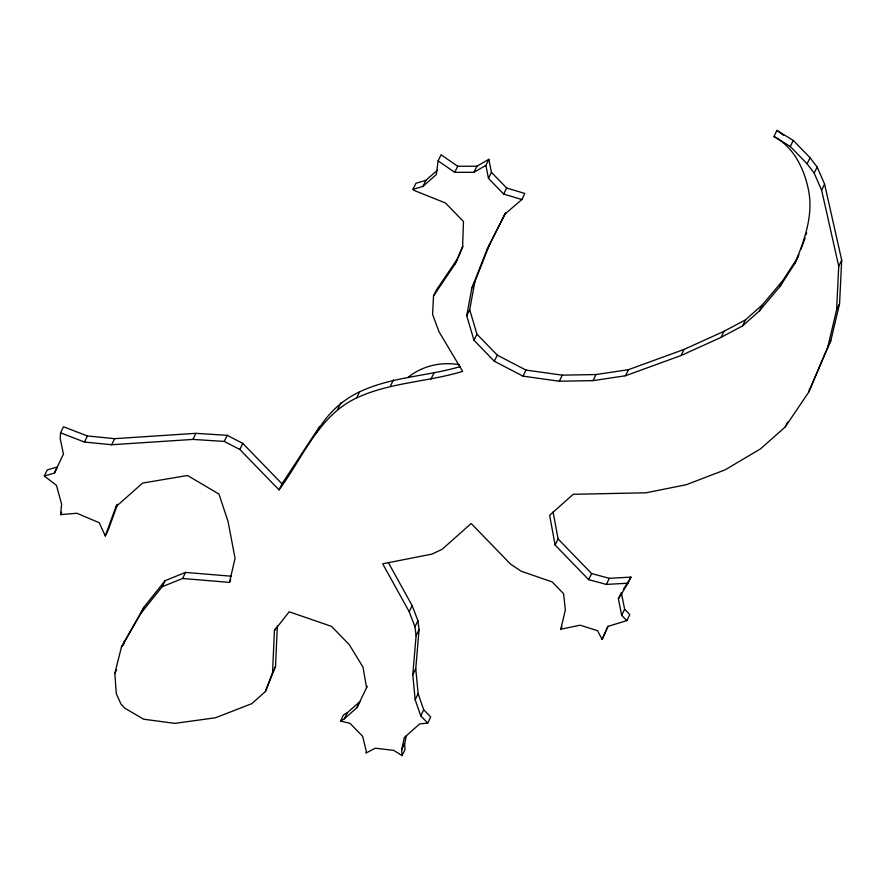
<?xml version="1.0" encoding="UTF-8"?>
<svg xmlns="http://www.w3.org/2000/svg" width="886" height="886" viewBox="0 0 886 886"><rect width="100%" height="100%" fill="white"/><g stroke="black" fill="none" stroke-linecap="round" stroke-linejoin="round"><path stroke-width="1.33" d="M231.069 576.199L185.562 572.411L165.106 580.651L143.953 607.143L121.426 647.079L114.837 673.404L116.299 693.749L120.928 703.949L124.871 708.224L143.643 719.21L174.863 723.364L215.464 717.782L251.779 703.672L265.423 691.534L272.556 672.563L274.427 630.622L275.624 628.185M265.423 691.534L275.524 666.482L277.34 625.893M808.586 392.354L827.878 346.714L836.605 309.856L838.732 266.232L821.632 190.202L814.179 173.135L807.102 163.821L790.312 146.5L773.965 136.488L776.922 130.408L793.269 140.42L810.07 157.741L817.147 167.044L824.589 184.111L841.7 260.152L839.563 303.776L830.835 340.634L808.586 392.354L785.206 426.952L760.609 448.803L725.235 469.779L686.329 484.708L646.082 492.793L573.253 494.288L549.63 515.287L555.123 545.056L588.647 579.643L606.356 584.417L628.03 583.187L630.998 577.107L609.324 578.337L591.615 573.552L558.091 538.976L553.097 511.909M457.342 259L436.488 289.888L433.52 295.968L432.578 314.386L438.958 331.663L462.658 371.378C427.606 382.043 390.161 382.254 356.604 397.947C318.561 415.623 302.68 458.106 279.024 489.903L239.818 449.468L224.247 441.416L192.926 439.412L111.702 444.739L84.469 442.036L60.569 432.844L63.526 426.764L87.426 435.956L114.671 438.659L195.895 433.332L227.215 435.336L242.786 443.388L281.992 483.822L279.024 489.903M60.569 432.844L60.193 438.614L63.415 453.92M388.301 562.488L412.156 605.625L417.937 620.721L419.067 629.636L415.755 668.72L418.137 693.638L423.718 709.775L430.707 716.984L427.739 723.076L420.75 715.855L415.169 699.73L412.787 674.8L416.099 635.716L414.969 626.801L409.188 611.705L382.686 563.784L431.958 554.115L442.125 549.309L471.175 523.493L510.546 564.105L521.234 571.237L552.166 581.914L563.585 593.686L565.357 609.956L560.783 629.226L580.075 625.206L597.485 630.655L602.092 639.371L608.15 626.247M117.539 504.466L108.247 529.894L105.279 535.975L99.243 522.74L76.838 513.249L60.569 514.644L61.621 504.189L56.46 485.351L44.3 476.003L47.268 469.923L57.38 467.011L54.411 473.091L44.3 476.003M798.939 254.548L795.019 263.164L780.023 286.433L759.501 310.842L742.512 325.937L721.027 337.389L681.057 355.519L625.461 375.764L593.022 380.626L559.287 381.235L523.028 376.151L494.322 361.233L473.966 340.246L466.734 315.793L471.828 288.083L486.857 249.963L505.075 213.958L521.865 199.549L524.833 193.469L506.626 187.987L491.442 172.327L488.839 159.325L476.889 166.214L457.708 166.269L441.073 154.762L438.105 160.842L436.355 174.498L422.943 186.414L412.976 189.338L413.972 190.368L445.503 203.005L463.467 221.522L462.636 246.363L455.149 263.939L433.52 295.968M466.734 315.793L469.702 309.712L474.796 282.003L489.825 243.871L505.618 212.684M795.019 263.164C804.455 240.184 813.514 215.409 808.553 190.235C804.167 168.816 793.956 147.242 773.965 136.488M340.545 720.994L344.322 718.845L356.914 707.659L359.882 701.579L347.29 712.765L343.513 714.902L340.545 720.994L350.103 723.397L362.651 736.344L366.261 751.25L365.874 753.122L375.221 748.194L393.716 750.376L402.056 755.592L401.679 749.667L404.315 737.551L419.643 723.928L427.739 723.076M401.679 749.667L404.647 743.587L406.397 735.513M121.426 647.079L140.985 613.223L162.138 586.742L182.594 578.492L229.474 582.39L235.056 558.291L228.056 521.522L218.964 494.067L187.511 475.483L142.58 483.08L115.966 506.726L105.279 535.975M123.398 644.953L124.394 640.999M800.844 249.475L805.141 238.068M458.117 257.859L462.924 246.552M602.092 639.371L607.774 626.457L626.823 620.621L629.791 614.541L624.63 609.225L621.352 592.712L618.384 598.792L621.662 615.305L626.823 620.621M54.411 473.091L63.57 453.831M356.914 707.659L367.258 686.296M84.469 442.036L87.426 435.956M60.569 514.644L61.765 512.208M111.702 444.739L114.671 438.659M115.966 506.726L117.151 504.3M192.926 439.412L195.895 433.332M224.247 441.416L227.215 435.336M140.985 613.223L143.953 607.143M114.837 673.404L116.62 669.761M162.138 586.742L165.106 580.651M239.818 449.468L242.786 443.388M182.594 578.492L185.562 572.411M412.976 189.338L415.944 183.258L425.911 180.334L437.252 170.245M229.474 582.39L230.67 579.965M422.943 186.414L425.911 180.334M316.712 432.446C326.236 415.002 341.464 400.328 359.572 391.867C391.424 376.76 426.952 376.384 460.332 366.594M337.887 408.867L340.855 402.787M438.105 160.842L454.74 172.36L457.708 166.269M356.604 397.947L359.572 391.867M454.74 172.36L473.921 172.294L476.889 166.214M473.921 172.294L485.871 165.405L488.839 159.325M521.865 199.549L503.658 194.067L488.485 178.407L491.442 172.327M390.471 385.964L393.439 379.884M455.149 263.939L457.519 259.066M503.658 194.067L506.626 187.987M272.556 672.563L275.524 666.482M486.857 249.963L489.825 243.871M471.828 288.083L474.796 282.003M430.939 379.164L433.896 373.072M473.966 340.246L476.934 334.166L469.702 309.712M494.322 361.233L497.29 355.153L476.934 334.166M344.322 718.845L347.29 712.765M523.028 376.151L525.985 370.071L562.256 375.155L595.99 374.545L628.429 369.683L684.014 349.438L723.995 331.309L745.48 319.857L762.469 304.762L782.991 280.353L797.987 257.084M409.188 611.705L412.156 605.625M414.969 626.801L417.937 620.721M416.099 635.716L419.067 629.636M412.787 674.8L415.755 668.72M559.287 381.235L562.256 375.155M415.169 699.73L418.137 693.638M420.75 715.855L423.718 709.775M402.056 755.592L405.024 749.512L404.647 743.587M593.022 380.626L595.99 374.545M625.461 375.764L628.429 369.683M555.123 545.056L558.091 538.976M681.057 355.519L684.014 349.438M790.312 146.5L793.269 140.42M560.783 629.226L561.968 626.801M588.647 579.643L591.615 573.552M721.027 337.389L723.995 331.309M807.102 163.821L810.07 157.741M606.356 584.417L609.324 578.337M814.179 173.135L817.147 167.044M742.512 325.937L745.48 319.857M759.501 310.842L762.469 304.762M821.632 190.202L824.589 184.111M780.023 286.433L782.991 280.353M805.507 235.277L806.692 232.841M621.662 615.305L624.63 609.225M838.732 266.232L841.7 260.152M836.605 309.856L839.563 303.776M785.206 426.952L787.576 422.079M827.878 346.714L830.835 340.634M623.423 589.367L630.998 577.107M618.384 598.792L628.03 583.187M281.992 483.822L319.68 426.365M809.295 389.618L811.554 386.274M274.427 630.622L289.168 611.783L331.497 626.358L349.305 644.72L362.994 667.125L366.56 687.669M497.29 355.153L525.985 370.071M776.922 130.408L783.523 135.27M485.871 165.405L488.485 178.407M408.003 377.436A64.8 60.735 26 0 1 459.546 364.766"/></g></svg>
